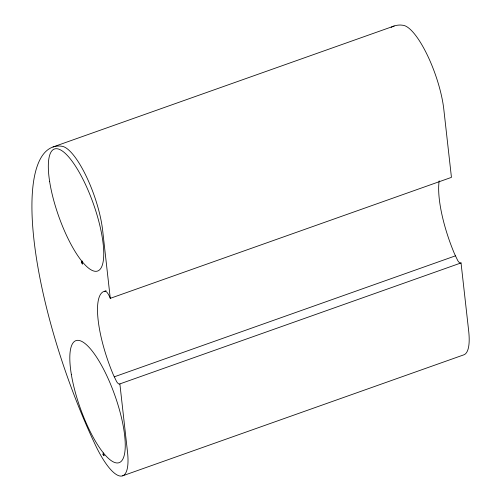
<?xml version="1.0" encoding="UTF-8"?>
<svg xmlns="http://www.w3.org/2000/svg" width="501" height="501" viewBox="0 0 501 501"><rect width="100%" height="100%" fill="white"/><g stroke="black" fill="none" stroke-linecap="round" stroke-linejoin="round"><path stroke-width="0.75" d="M81.807 261.322L82.609 264.152L81.481 262.743L81.807 261.322L82.54 261.059M102.974 454.363L103.3 452.942L104.102 455.772L102.974 454.363L103.707 454.106M53.025 146.962L394.193 25.989M81.481 262.743L82.208 262.48M104.621 291.288L106.093 290.762M110.276 298.345L102.655 230.397A57.233 16.295 70.5 0 0 85.959 175.657A57.233 16.295 70.5 0 0 61.792 146.254L59.669 146.023A221.173 62.963 70.5 0 0 92.522 438.901L95.278 444.756A57.233 16.295 70.5 0 0 119.645 475.95A57.233 16.295 70.5 0 0 127.492 451.852L119.871 383.904A9.538 2.718 70.5 0 1 116.658 381.706L113.351 374.836A67.967 19.351 70.5 0 1 103.995 291.432L105.479 291.169L106.588 291.926A9.538 2.718 70.5 0 1 110.276 298.345L451.445 177.373L443.823 109.425A57.233 16.295 70.5 0 0 427.128 54.678A57.233 16.295 70.5 0 0 402.967 25.282L400.844 25.05A221.173 62.963 70.5 0 0 391.168 27.317M114.215 376.846L455.384 255.867M119.871 383.904L461.039 262.925L468.667 330.879A57.233 16.295 70.5 0 1 463.807 354.846L122.639 475.825M461.039 262.925A9.538 2.718 70.5 0 1 457.826 260.727L454.52 253.863A67.967 19.351 70.5 0 1 439.189 180.83M49.655 181.638A64.735 18.431 70.5 0 0 96.643 271.266A64.735 18.431 70.5 0 0 81.851 177.103A64.735 18.431 70.5 0 0 49.655 181.638M71.311 374.285A64.735 18.431 70.5 0 0 118.474 462.849A64.735 18.431 70.5 0 0 102.849 367.797A64.735 18.431 70.5 0 0 71.311 374.285"/></g></svg>
